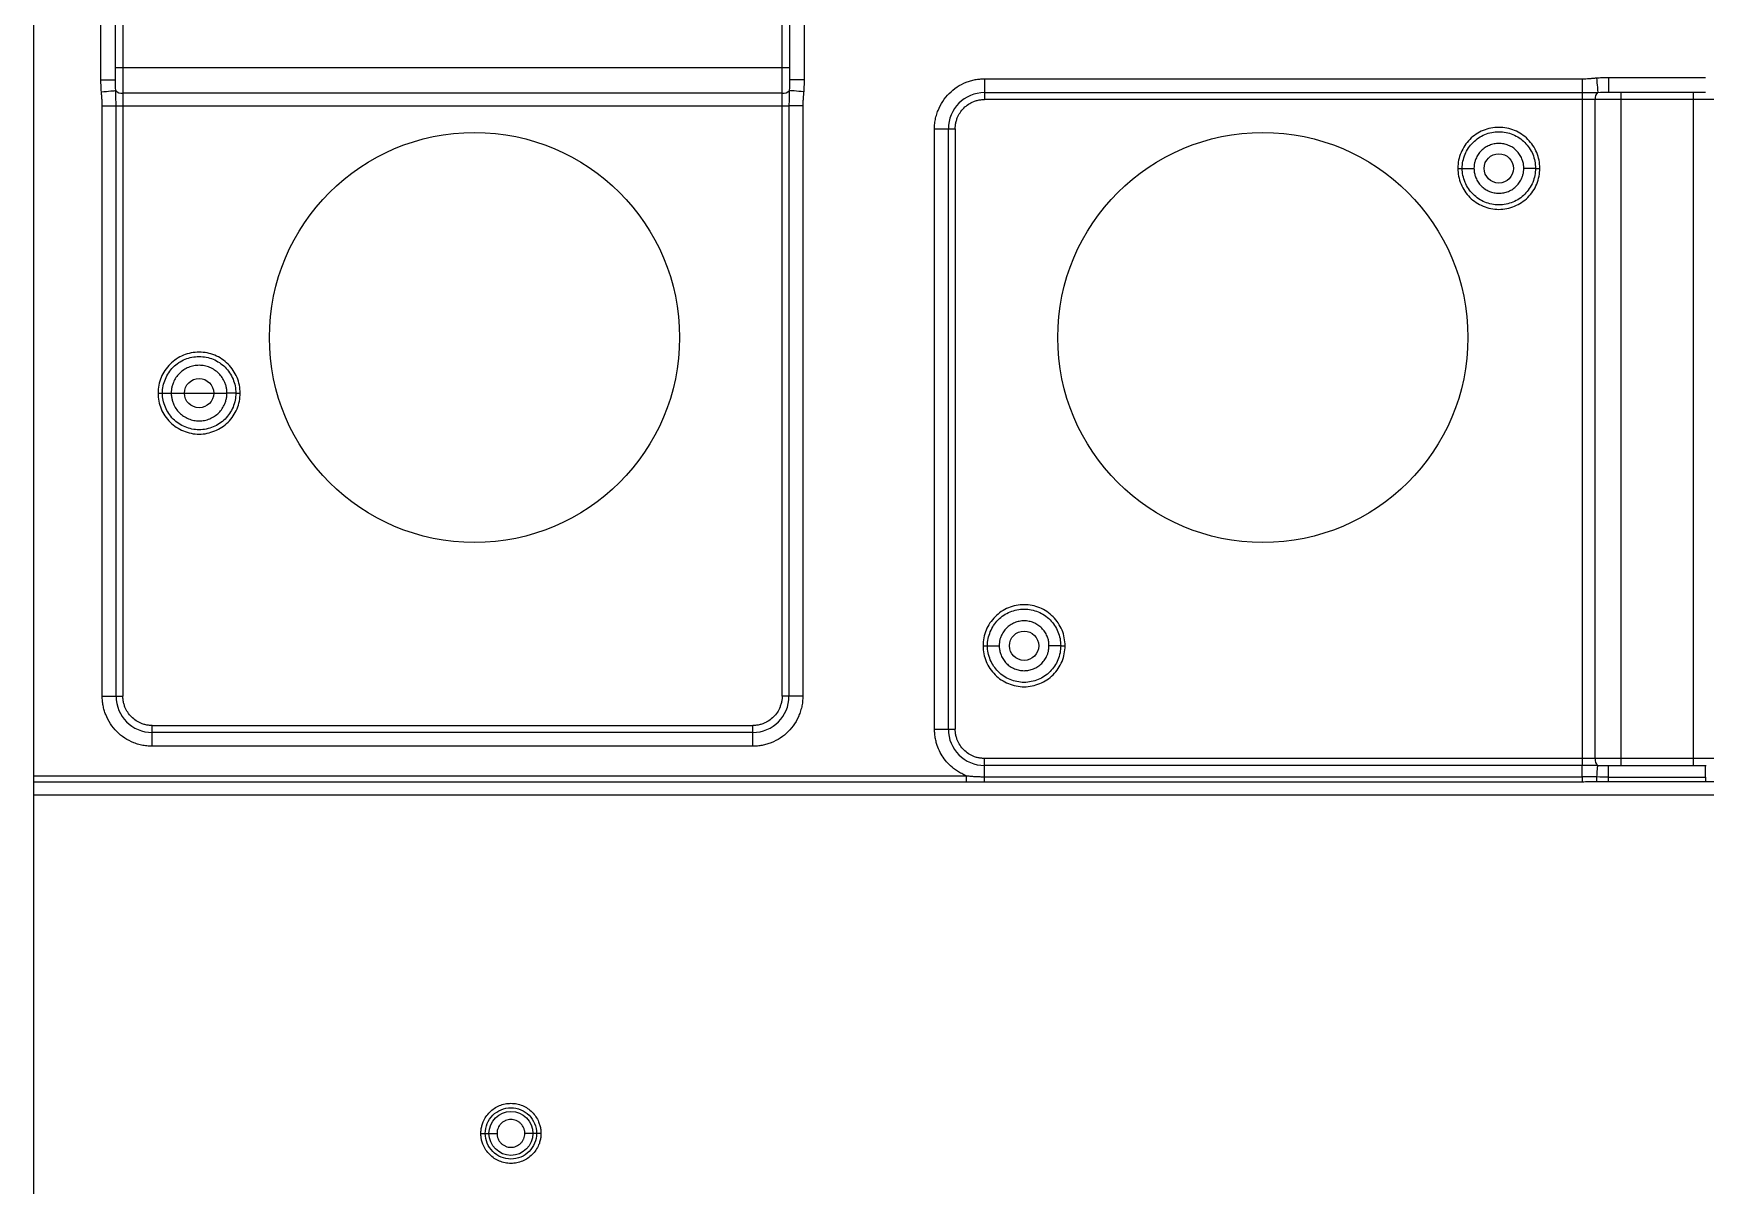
# Model space of a CAD drawing. Header units: millimetres. Extents: x -1 to 1576, y 30 to 633.
# Drawn here: x 33.9 to 148.1, y 103 to 181.6 of the extents above; entities that cross this region are included whole.
import ezdxf

# ---------------------------------------------------------------- set-up
doc = ezdxf.new("R2010")
doc.units = ezdxf.units.MM

msp = doc.modelspace()

# ---------------------------------------------------------------- linework, layer by layer
at = {"color": 7, "linetype": 'Continuous', "lineweight": 25}
for p, q in [((33.91, 381.35), (33.91, 33.4)), ((40.02, 226.88), (40.02, 136.36)), ((85.02, 136.36), (85.02, 226.88)), ((38.52, 178.46), (38.52, 184.79)), ((39.52, 178.46), (39.52, 184.79)), ((85.52, 184.79), (85.52, 178.46)), ((86.52, 184.79), (86.52, 178.46)), ((39.52, 179.29), (85.52, 179.29)), ((39.52, 178.42), (39.52, 178.47)), ((98.84, 178.53), (139.65, 178.53)), ((98.84, 178.53), (98.84, 177.11)), ((141.44, 178.61), (148.06, 178.61)), ((85.02, 177.55), (40.02, 177.55)), ((98.84, 177.58), (139.65, 177.58)), ((190.66, 177.11), (98.84, 177.11)), ((139.65, 177.58), (139.65, 131.64)), ((140.53, 132.11), (140.53, 177.11)), ((141.39, 177.61), (141.44, 177.62)), ((141.44, 177.61), (148.06, 177.61)), ((142.27, 177.61), (142.27, 131.61)), ((147.23, 131.61), (147.23, 177.61)), ((38.61, 136.36), (38.61, 176.68)), ((39.55, 136.36), (39.55, 176.68)), ((39.55, 176.68), (85.49, 176.68)), ((85.49, 176.68), (85.49, 136.36)), ((86.44, 176.68), (86.44, 136.36)), ((95.43, 134.11), (95.43, 175.11)), ((95.43, 175.11), (96.84, 175.11)), ((96.37, 134.11), (96.37, 175.11)), ((96.84, 175.11), (96.84, 134.11)), ((38.61, 136.36), (40.02, 136.36)), ((86.44, 136.36), (85.02, 136.36)), ((42.02, 132.95), (42.02, 134.36)), ((42.02, 134.36), (83.02, 134.36)), ((83.02, 133.89), (42.02, 133.89)), ((83.02, 132.95), (83.02, 134.36)), ((95.43, 134.11), (96.84, 134.11)), ((83.02, 132.95), (42.02, 132.95)), ((98.84, 130.87), (98.84, 132.11)), ((190.66, 132.11), (98.84, 132.11)), ((139.65, 131.64), (98.84, 131.64)), ((141.44, 131.6), (141.34, 131.61)), ((148.06, 131.61), (141.44, 131.61)), ((148.11, 131.61), (148.06, 131.61)), ((33.91, 130.94), (97.58, 130.94)), ((97.58, 130.5), (33.91, 130.5)), ((98.84, 130.87), (139.65, 130.87)), ((139.65, 130.5), (98.84, 130.5)), ((141.44, 130.84), (148.06, 130.84)), ((148.06, 130.51), (141.44, 130.51)), ((148.06, 130.84), (148.06, 130.51)), ((791.18, 129.61), (33.91, 129.61))]:
    msp.add_line(p, q, dxfattribs=at)
at = {"color": 141}
msp.add_line((43.32, 157.06), (47.12, 157.06), dxfattribs=at)
at = {"color": 7, "linetype": 'Continuous', "lineweight": 25}
for centre in [(64.02, 160.86), (117.84, 160.86)]:
    msp.add_circle(centre, 14, dxfattribs=at)
at = {"color": 141}
for centre, radius in [((133.95, 172.41), 1), ((45.22, 157.06), 1), ((101.54, 139.81), 1), ((66.51, 106.51), 1.5)]:
    msp.add_circle(centre, radius, dxfattribs=at)
at = {"color": 7, "linetype": 'Continuous', "lineweight": 25}
for centre, radius, start, end in [((39.94, 178.1), 0.562, 222.435, 277.8232), ((85.1, 178.1), 0.562, 262.1767, 317.5651), ((98.84, 175.11), 2.47, 90, 180), ((141.08, 177.19), 0.562, 132.435, 187.8232), ((42.02, 136.36), 2.47, 180, 270), ((83.02, 136.36), 2.47, 270, 360), ((98.84, 134.11), 2.47, 180, 270), ((141.08, 132.04), 0.562, 172.1767, 227.5651)]:
    msp.add_arc(centre, radius, start, end, dxfattribs=at)
for points, knots in [([(38.55, 177.64), (38.54, 177.7), (38.53, 177.82), (38.53, 178.01), (38.52, 178.23), (38.52, 178.38), (38.52, 178.46)], [0, 0, 0, 0, 0.207871, 0.443757, 0.707773, 1, 1, 1, 1]), ([(38.52, 178.46), (38.78, 178.46), (39.04, 178.46), (39.41, 178.46), (39.52, 178.46), (39.52, 178.46)], [0, 0, 0, 0, 0.5, 0.5, 1, 1, 1, 1]), ([(86.52, 178.46), (86.39, 178.46), (86.26, 178.46), (86.02, 178.46), (85.91, 178.46), (85.72, 178.46), (85.65, 178.46), (85.55, 178.46), (85.52, 178.46), (85.52, 178.46)], [0, 0, 0, 0, 0.25, 0.25, 0.5, 0.5, 0.75, 0.75, 1, 1, 1, 1]), ([(86.52, 178.46), (86.52, 178.31), (86.52, 178.04), (86.5, 177.77), (86.5, 177.64)], [0, 0, 0, 0, 0.556213, 1, 1, 1, 1]), ([(95.43, 175.11), (95.43, 175.17), (95.43, 175.3), (95.44, 175.48), (95.47, 175.66), (95.5, 175.84), (95.55, 176.02), (95.6, 176.2), (95.72, 176.53), (95.97, 177), (96.41, 177.54), (96.95, 177.99), (97.46, 178.25), (97.89, 178.4), (98.2, 178.47), (98.52, 178.52), (98.73, 178.52), (98.84, 178.53)], [0, 0, 0, 0, 0.034552, 0.068858, 0.103016, 0.137128, 0.171294, 0.205615, 0.240191, 0.37006, 0.500029, 0.629897, 0.759866, 0.820152, 0.879909, 0.939678, 1, 1, 1, 1]), ([(139.65, 178.53), (139.73, 178.53), (139.89, 178.53), (140.12, 178.54), (140.37, 178.57), (140.54, 178.58), (140.62, 178.59)], [0, 0, 0, 0, 0.2323707, 0.4852888, 0.7374116, 1, 1, 1, 1]), ([(139.65, 178.53), (139.65, 178.32), (139.65, 178.12), (139.65, 177.78), (139.65, 177.65), (139.65, 177.58)], [0, 0, 0, 0, 0.5, 0.5, 1, 1, 1, 1]), ([(140.62, 178.59), (140.68, 178.59), (140.8, 178.6), (140.99, 178.61), (141.21, 178.61), (141.36, 178.61), (141.44, 178.61)], [0, 0, 0, 0, 0.207871, 0.443757, 0.707773, 1, 1, 1, 1]), ([(140.62, 178.59), (140.64, 178.35), (140.66, 178.12), (140.69, 177.77), (140.7, 177.64), (140.7, 177.6)], [0, 0, 0, 0, 0.5, 0.5, 1, 1, 1, 1]), ([(141.44, 178.61), (141.44, 178.35), (141.44, 178.09), (141.44, 177.72), (141.44, 177.61), (141.44, 177.61)], [0, 0, 0, 0, 0.5, 0.5, 1, 1, 1, 1]), ([(38.55, 177.64), (38.78, 177.66), (39.01, 177.68), (39.37, 177.71), (39.49, 177.72), (39.53, 177.73)], [0, 0, 0, 0, 0.5, 0.5, 1, 1, 1, 1]), ([(38.61, 176.68), (38.61, 176.75), (38.6, 176.91), (38.59, 177.15), (38.57, 177.39), (38.55, 177.56), (38.55, 177.64)], [0, 0, 0, 0, 0.232371, 0.485289, 0.737412, 1, 1, 1, 1]), ([(86.5, 177.64), (86.26, 177.66), (86.03, 177.68), (85.67, 177.71), (85.55, 177.72), (85.51, 177.73)], [0, 0, 0, 0, 0.5, 0.5, 1, 1, 1, 1]), ([(86.5, 177.64), (86.49, 177.56), (86.47, 177.39), (86.45, 177.15), (86.44, 176.91), (86.44, 176.75), (86.44, 176.68)], [0, 0, 0, 0, 0.26275, 0.514851, 0.767475, 1, 1, 1, 1]), ([(96.84, 175.11), (96.84, 175.16), (96.84, 175.24), (96.86, 175.36), (96.87, 175.49), (96.9, 175.61), (96.94, 175.73), (97.01, 175.94), (97.16, 176.22), (97.42, 176.54), (97.73, 176.8), (98.05, 176.96), (98.34, 177.06), (98.59, 177.1), (98.76, 177.11), (98.84, 177.11)], [0, 0, 0, 0, 0.0402761, 0.0802426, 0.1200582, 0.159883, 0.1998773, 0.2401994, 0.3700431, 0.5000574, 0.6299012, 0.7599156, 0.8401208, 0.919721, 1, 1, 1, 1]), ([(38.61, 176.68), (38.81, 176.68), (39.02, 176.68), (39.35, 176.68), (39.48, 176.68), (39.55, 176.68)], [0, 0, 0, 0, 0.5, 0.5, 1, 1, 1, 1]), ([(86.44, 176.68), (86.23, 176.68), (86.03, 176.68), (85.69, 176.68), (85.56, 176.68), (85.49, 176.68)], [0, 0, 0, 0, 0.5, 0.5, 1, 1, 1, 1]), ([(136.75, 172.41), (136.75, 172.78), (136.68, 173.15), (136.4, 173.82), (136.19, 174.13), (135.67, 174.65), (135.36, 174.86), (134.69, 175.14), (134.32, 175.21), (133.59, 175.21), (133.22, 175.14), (132.54, 174.86), (132.23, 174.65), (131.72, 174.13), (131.51, 173.82), (131.23, 173.15), (131.15, 172.78), (131.15, 172.41)], [0, 0, 0, 0, 0.125, 0.125, 0.25, 0.25, 0.375, 0.375, 0.5, 0.5, 0.625, 0.625, 0.75, 0.75, 0.875, 0.875, 1, 1, 1, 1]), ([(131.45, 172.41), (131.45, 172.74), (131.52, 173.07), (131.77, 173.67), (131.96, 173.95), (132.42, 174.41), (132.69, 174.6), (133.3, 174.85), (133.63, 174.91), (134.28, 174.91), (134.61, 174.85), (135.21, 174.6), (135.49, 174.41), (135.95, 173.95), (136.14, 173.67), (136.39, 173.07), (136.45, 172.74), (136.45, 172.41)], [0, 0, 0, 0, 0.125, 0.125, 0.25, 0.25, 0.375, 0.375, 0.5, 0.5, 0.625, 0.625, 0.75, 0.75, 0.875, 0.875, 1, 1, 1, 1]), ([(135.65, 172.41), (135.65, 172.46), (135.65, 172.55), (135.64, 172.68), (135.61, 172.81), (135.57, 172.94), (135.5, 173.13), (135.38, 173.36), (135.16, 173.62), (134.91, 173.84), (134.61, 173.99), (134.29, 174.09), (133.95, 174.12), (133.62, 174.09), (133.3, 173.99), (133, 173.84), (132.74, 173.62), (132.53, 173.36), (132.39, 173.1), (132.31, 172.85), (132.26, 172.64), (132.26, 172.49), (132.25, 172.41)], [0, 0, 0, 0, 0.0251789, 0.0501307, 0.0750111, 0.0999772, 0.1251847, 0.1875884, 0.2500967, 0.3125049, 0.3750151, 0.4374744, 0.500034, 0.5624941, 0.6250503, 0.6874504, 0.7499575, 0.8123651, 0.8748675, 0.9166751, 0.9581434, 1, 1, 1, 1]), ([(131.15, 172.41), (131.15, 172.05), (131.23, 171.68), (131.51, 171), (131.72, 170.69), (132.23, 170.17), (132.54, 169.97), (133.22, 169.69), (133.59, 169.61), (134.32, 169.61), (134.69, 169.69), (135.36, 169.97), (135.67, 170.17), (136.19, 170.69), (136.4, 171), (136.68, 171.68), (136.75, 172.05), (136.75, 172.41)], [0, 0, 0, 0, 0.125, 0.125, 0.25, 0.25, 0.375, 0.375, 0.5, 0.5, 0.625, 0.625, 0.75, 0.75, 0.875, 0.875, 1, 1, 1, 1]), ([(131.15, 172.41), (131.23, 172.41), (131.31, 172.41), (131.42, 172.41), (131.45, 172.41), (131.45, 172.41)], [0, 0, 0, 0, 0.5, 0.5, 1, 1, 1, 1]), ([(136.45, 172.41), (136.45, 172.09), (136.39, 171.76), (136.14, 171.15), (135.95, 170.88), (135.49, 170.41), (135.21, 170.23), (134.61, 169.98), (134.28, 169.91), (133.63, 169.91), (133.3, 169.98), (132.69, 170.23), (132.42, 170.41), (131.96, 170.88), (131.77, 171.15), (131.52, 171.76), (131.45, 172.09), (131.45, 172.41)], [0, 0, 0, 0, 0.125, 0.125, 0.25, 0.25, 0.375, 0.375, 0.5, 0.5, 0.625, 0.625, 0.75, 0.75, 0.875, 0.875, 1, 1, 1, 1]), ([(131.45, 172.41), (131.45, 172.41), (131.54, 172.41), (131.84, 172.41), (132.04, 172.41), (132.25, 172.41)], [0, 0, 0, 0, 0.5, 0.5, 1, 1, 1, 1]), ([(132.25, 172.41), (132.26, 172.37), (132.26, 172.28), (132.27, 172.15), (132.3, 172.02), (132.34, 171.89), (132.4, 171.7), (132.53, 171.46), (132.74, 171.2), (133, 170.99), (133.3, 170.83), (133.62, 170.73), (133.95, 170.7), (134.29, 170.73), (134.61, 170.83), (134.91, 170.99), (135.16, 171.2), (135.38, 171.46), (135.52, 171.73), (135.6, 171.97), (135.65, 172.19), (135.65, 172.34), (135.65, 172.41)], [0, 0, 0, 0, 0.025112, 0.050024, 0.074894, 0.099876, 0.125125, 0.187521, 0.250086, 0.312493, 0.374998, 0.437458, 0.500018, 0.562478, 0.625038, 0.687445, 0.749955, 0.812363, 0.874867, 0.916676, 0.958144, 1, 1, 1, 1]), ([(136.45, 172.41), (136.45, 172.41), (136.37, 172.41), (136.07, 172.41), (135.86, 172.41), (135.65, 172.41)], [0, 0, 0, 0, 0.5, 0.5, 1, 1, 1, 1]), ([(136.45, 172.41), (136.45, 172.41), (136.49, 172.41), (136.6, 172.41), (136.68, 172.41), (136.75, 172.41)], [0, 0, 0, 0, 0.5, 0.5, 1, 1, 1, 1]), ([(48.02, 157.06), (48.02, 157.43), (47.95, 157.8), (47.67, 158.47), (47.46, 158.78), (46.94, 159.3), (46.63, 159.51), (45.95, 159.79), (45.59, 159.86), (44.85, 159.86), (44.49, 159.79), (43.81, 159.51), (43.5, 159.3), (42.98, 158.78), (42.77, 158.47), (42.49, 157.8), (42.42, 157.43), (42.42, 157.06)], [0, 0, 0, 0, 0.125, 0.125, 0.25, 0.25, 0.375, 0.375, 0.5, 0.5, 0.625, 0.625, 0.75, 0.75, 0.875, 0.875, 1, 1, 1, 1]), ([(42.72, 157.06), (42.72, 157.39), (42.79, 157.72), (43.04, 158.32), (43.22, 158.6), (43.68, 159.06), (43.96, 159.25), (44.57, 159.5), (44.89, 159.56), (45.55, 159.56), (45.88, 159.5), (46.48, 159.25), (46.76, 159.06), (47.22, 158.6), (47.41, 158.32), (47.66, 157.72), (47.72, 157.39), (47.72, 157.06)], [0, 0, 0, 0, 0.125, 0.125, 0.25, 0.25, 0.375, 0.375, 0.5, 0.5, 0.625, 0.625, 0.75, 0.75, 0.875, 0.875, 1, 1, 1, 1]), ([(47.12, 157.06), (47.12, 157.1), (47.12, 157.19), (47.11, 157.31), (47.09, 157.43), (47.06, 157.55), (47.02, 157.67), (46.95, 157.87), (46.81, 158.13), (46.57, 158.41), (46.28, 158.65), (45.95, 158.83), (45.59, 158.94), (45.22, 158.97), (44.85, 158.94), (44.49, 158.83), (44.16, 158.65), (43.87, 158.42), (43.63, 158.13), (43.47, 157.83), (43.38, 157.56), (43.33, 157.31), (43.32, 157.15), (43.32, 157.06)], [0, 0, 0, 0, 0.021005, 0.041833, 0.062576, 0.083322, 0.104164, 0.125191, 0.187602, 0.250106, 0.312522, 0.375023, 0.437483, 0.500035, 0.562494, 0.625044, 0.687458, 0.74996, 0.812403, 0.87489, 0.916724, 0.958186, 1, 1, 1, 1]), ([(42.42, 157.06), (42.42, 156.7), (42.49, 156.33), (42.77, 155.65), (42.98, 155.34), (43.5, 154.82), (43.81, 154.62), (44.49, 154.34), (44.85, 154.26), (45.59, 154.26), (45.95, 154.34), (46.63, 154.62), (46.94, 154.82), (47.46, 155.34), (47.67, 155.65), (47.95, 156.33), (48.02, 156.7), (48.02, 157.06)], [0, 0, 0, 0, 0.125, 0.125, 0.25, 0.25, 0.375, 0.375, 0.5, 0.5, 0.625, 0.625, 0.75, 0.75, 0.875, 0.875, 1, 1, 1, 1]), ([(42.42, 157.06), (42.5, 157.06), (42.58, 157.06), (42.69, 157.06), (42.72, 157.06), (42.72, 157.06)], [0, 0, 0, 0, 0.5, 0.5, 1, 1, 1, 1]), ([(42.72, 157.06), (42.72, 157.06), (42.79, 157.06), (43.01, 157.06), (43.16, 157.06), (43.32, 157.06)], [0, 0, 0, 0, 0.5, 0.5, 1, 1, 1, 1]), ([(47.72, 157.06), (47.72, 156.74), (47.66, 156.41), (47.41, 155.8), (47.22, 155.53), (46.76, 155.06), (46.48, 154.88), (45.88, 154.63), (45.55, 154.56), (44.89, 154.56), (44.57, 154.63), (43.96, 154.88), (43.68, 155.06), (43.22, 155.53), (43.04, 155.8), (42.79, 156.41), (42.72, 156.74), (42.72, 157.06)], [0, 0, 0, 0, 0.125, 0.125, 0.25, 0.25, 0.375, 0.375, 0.5, 0.5, 0.625, 0.625, 0.75, 0.75, 0.875, 0.875, 1, 1, 1, 1]), ([(43.32, 157.06), (43.32, 157.02), (43.32, 156.94), (43.34, 156.81), (43.36, 156.69), (43.38, 156.57), (43.42, 156.45), (43.49, 156.26), (43.63, 156), (43.87, 155.71), (44.16, 155.47), (44.49, 155.3), (44.85, 155.19), (45.22, 155.15), (45.59, 155.19), (45.95, 155.3), (46.28, 155.47), (46.57, 155.71), (46.81, 156), (46.97, 156.29), (47.06, 156.57), (47.11, 156.81), (47.12, 156.98), (47.12, 157.06)], [0, 0, 0, 0, 0.021007, 0.041837, 0.062577, 0.083319, 0.104153, 0.12517, 0.187587, 0.250093, 0.31251, 0.375015, 0.43748, 0.500032, 0.562499, 0.625051, 0.687467, 0.749975, 0.812393, 0.874896, 0.916687, 0.958146, 1, 1, 1, 1]), ([(47.72, 157.06), (47.72, 157.06), (47.66, 157.06), (47.43, 157.06), (47.28, 157.06), (47.12, 157.06)], [0, 0, 0, 0, 0.5, 0.5, 1, 1, 1, 1]), ([(47.72, 157.06), (47.72, 157.06), (47.75, 157.06), (47.86, 157.06), (47.94, 157.06), (48.02, 157.06)], [0, 0, 0, 0, 0.5, 0.5, 1, 1, 1, 1]), ([(104.34, 139.81), (104.34, 140.18), (104.27, 140.55), (103.99, 141.22), (103.78, 141.53), (103.26, 142.05), (102.95, 142.26), (102.27, 142.54), (101.91, 142.61), (101.17, 142.61), (100.81, 142.54), (100.13, 142.26), (99.82, 142.05), (99.3, 141.53), (99.09, 141.22), (98.81, 140.55), (98.74, 140.18), (98.74, 139.81)], [0, 0, 0, 0, 0.125, 0.125, 0.25, 0.25, 0.375, 0.375, 0.5, 0.5, 0.625, 0.625, 0.75, 0.75, 0.875, 0.875, 1, 1, 1, 1]), ([(99.04, 139.81), (99.04, 140.14), (99.11, 140.47), (99.36, 141.07), (99.54, 141.35), (100, 141.81), (100.28, 142), (100.89, 142.25), (101.21, 142.31), (101.87, 142.31), (102.2, 142.25), (102.8, 142), (103.08, 141.81), (103.54, 141.35), (103.73, 141.07), (103.98, 140.47), (104.04, 140.14), (104.04, 139.81)], [0, 0, 0, 0, 0.125, 0.125, 0.25, 0.25, 0.375, 0.375, 0.5, 0.5, 0.625, 0.625, 0.75, 0.75, 0.875, 0.875, 1, 1, 1, 1]), ([(103.24, 139.81), (103.24, 139.86), (103.24, 139.95), (103.22, 140.08), (103.2, 140.21), (103.16, 140.34), (103.09, 140.53), (102.96, 140.76), (102.75, 141.02), (102.49, 141.24), (102.2, 141.39), (101.88, 141.49), (101.54, 141.52), (101.21, 141.49), (100.89, 141.39), (100.59, 141.24), (100.33, 141.02), (100.12, 140.76), (99.98, 140.5), (99.89, 140.25), (99.85, 140.04), (99.84, 139.89), (99.84, 139.81)], [0, 0, 0, 0, 0.025179, 0.050131, 0.075011, 0.099977, 0.125185, 0.187588, 0.250097, 0.312505, 0.375015, 0.437474, 0.500034, 0.562494, 0.62505, 0.68745, 0.749957, 0.812365, 0.874867, 0.916675, 0.958143, 1, 1, 1, 1]), ([(98.74, 139.81), (98.74, 139.45), (98.81, 139.08), (99.09, 138.4), (99.3, 138.09), (99.82, 137.57), (100.13, 137.37), (100.81, 137.09), (101.17, 137.01), (101.91, 137.01), (102.27, 137.09), (102.95, 137.37), (103.26, 137.57), (103.78, 138.09), (103.99, 138.4), (104.27, 139.08), (104.34, 139.45), (104.34, 139.81)], [0, 0, 0, 0, 0.125, 0.125, 0.25, 0.25, 0.375, 0.375, 0.5, 0.5, 0.625, 0.625, 0.75, 0.75, 0.875, 0.875, 1, 1, 1, 1]), ([(98.74, 139.81), (98.82, 139.81), (98.9, 139.81), (99.01, 139.81), (99.04, 139.81), (99.04, 139.81)], [0, 0, 0, 0, 0.5, 0.5, 1, 1, 1, 1]), ([(104.04, 139.81), (104.04, 139.49), (103.98, 139.16), (103.73, 138.55), (103.54, 138.28), (103.08, 137.81), (102.8, 137.63), (102.2, 137.38), (101.87, 137.31), (101.21, 137.31), (100.89, 137.38), (100.28, 137.63), (100, 137.81), (99.54, 138.28), (99.36, 138.55), (99.11, 139.16), (99.04, 139.49), (99.04, 139.81)], [0, 0, 0, 0, 0.125, 0.125, 0.25, 0.25, 0.375, 0.375, 0.5, 0.5, 0.625, 0.625, 0.75, 0.75, 0.875, 0.875, 1, 1, 1, 1]), ([(99.04, 139.81), (99.04, 139.81), (99.13, 139.81), (99.42, 139.81), (99.63, 139.81), (99.84, 139.81)], [0, 0, 0, 0, 0.5, 0.5, 1, 1, 1, 1]), ([(99.04, 139.81), (99.04, 139.81), (99.13, 139.81), (99.42, 139.81), (99.63, 139.81), (99.84, 139.81)], [0, 0, 0, 0, 0.5, 0.5, 1, 1, 1, 1]), ([(99.84, 139.81), (99.84, 139.77), (99.84, 139.68), (99.86, 139.55), (99.89, 139.42), (99.92, 139.29), (99.99, 139.1), (100.12, 138.86), (100.33, 138.6), (100.59, 138.39), (100.89, 138.23), (101.21, 138.13), (101.54, 138.1), (101.87, 138.13), (102.2, 138.23), (102.49, 138.39), (102.75, 138.6), (102.96, 138.86), (103.1, 139.13), (103.19, 139.37), (103.23, 139.59), (103.24, 139.74), (103.24, 139.81)], [0, 0, 0, 0, 0.025112, 0.050025, 0.074894, 0.099876, 0.125125, 0.187521, 0.250086, 0.312492, 0.374998, 0.437458, 0.500018, 0.562478, 0.625038, 0.687445, 0.749955, 0.812363, 0.874867, 0.916676, 0.958144, 1, 1, 1, 1]), ([(104.04, 139.81), (104.04, 139.81), (103.95, 139.81), (103.66, 139.81), (103.45, 139.81), (103.24, 139.81)], [0, 0, 0, 0, 0.5, 0.5, 1, 1, 1, 1]), ([(104.04, 139.81), (104.04, 139.81), (104.07, 139.81), (104.18, 139.81), (104.26, 139.81), (104.34, 139.81)], [0, 0, 0, 0, 0.5, 0.5, 1, 1, 1, 1]), ([(42.02, 132.95), (41.96, 132.95), (41.84, 132.95), (41.65, 132.97), (41.47, 132.99), (41.29, 133.03), (41.11, 133.07), (40.94, 133.12), (40.6, 133.25), (40.13, 133.49), (39.59, 133.93), (39.15, 134.47), (38.88, 134.99), (38.74, 135.41), (38.66, 135.72), (38.62, 136.04), (38.61, 136.26), (38.61, 136.36)], [0, 0, 0, 0, 0.034552, 0.068858, 0.103016, 0.137128, 0.171294, 0.205615, 0.240191, 0.37006, 0.500029, 0.629897, 0.759866, 0.820152, 0.879909, 0.939678, 1, 1, 1, 1]), ([(42.02, 134.36), (41.98, 134.36), (41.89, 134.37), (41.77, 134.38), (41.65, 134.4), (41.52, 134.42), (41.4, 134.46), (41.2, 134.53), (40.91, 134.68), (40.6, 134.94), (40.34, 135.26), (40.17, 135.58), (40.08, 135.86), (40.03, 136.11), (40.02, 136.28), (40.02, 136.36)], [0, 0, 0, 0, 0.040276, 0.080243, 0.120058, 0.159883, 0.199877, 0.240199, 0.370043, 0.500057, 0.629901, 0.759916, 0.840121, 0.919721, 1, 1, 1, 1]), ([(86.44, 136.36), (86.43, 136.3), (86.43, 136.18), (86.42, 135.99), (86.39, 135.81), (86.36, 135.63), (86.31, 135.46), (86.26, 135.28), (86.14, 134.95), (85.9, 134.47), (85.45, 133.93), (84.91, 133.49), (84.4, 133.22), (83.97, 133.08), (83.66, 133), (83.34, 132.96), (83.13, 132.95), (83.02, 132.95)], [0, 0, 0, 0, 0.0345523, 0.0688579, 0.1030161, 0.1371278, 0.171294, 0.2056155, 0.2401915, 0.3700601, 0.5000288, 0.6298975, 0.7598662, 0.8201516, 0.8799088, 0.9396782, 1, 1, 1, 1]), ([(85.02, 136.36), (85.02, 136.32), (85.02, 136.24), (85.01, 136.11), (84.99, 135.99), (84.96, 135.87), (84.92, 135.75), (84.85, 135.54), (84.71, 135.26), (84.44, 134.94), (84.13, 134.68), (83.81, 134.51), (83.52, 134.42), (83.27, 134.37), (83.11, 134.37), (83.02, 134.36)], [0, 0, 0, 0, 0.040276, 0.080243, 0.120058, 0.159883, 0.199877, 0.240199, 0.370043, 0.500057, 0.629901, 0.759916, 0.840121, 0.919721, 1, 1, 1, 1]), ([(97.58, 130.94), (97.53, 130.96), (97.43, 131), (97.28, 131.08), (97.13, 131.15), (96.99, 131.24), (96.85, 131.33), (96.63, 131.51), (96.33, 131.78), (96.01, 132.19), (95.75, 132.64), (95.58, 133.07), (95.49, 133.45), (95.44, 133.78), (95.43, 134), (95.43, 134.11)], [0, 0, 0, 0, 0.040883, 0.08158, 0.122187, 0.162802, 0.203521, 0.244441, 0.372171, 0.500035, 0.627766, 0.75563, 0.837187, 0.918385, 1, 1, 1, 1]), ([(98.84, 132.11), (98.8, 132.11), (98.71, 132.12), (98.59, 132.13), (98.47, 132.15), (98.34, 132.17), (98.22, 132.21), (98.02, 132.28), (97.73, 132.43), (97.42, 132.69), (97.16, 133.01), (96.99, 133.33), (96.9, 133.61), (96.85, 133.86), (96.84, 134.03), (96.84, 134.11)], [0, 0, 0, 0, 0.040276, 0.080243, 0.120058, 0.159883, 0.199877, 0.240199, 0.370043, 0.500057, 0.629901, 0.759916, 0.840121, 0.919721, 1, 1, 1, 1]), ([(139.65, 130.87), (139.65, 131.04), (139.65, 131.21), (139.65, 131.48), (139.65, 131.58), (139.65, 131.64)], [0, 0, 0, 0, 0.5, 0.5, 1, 1, 1, 1]), ([(140.64, 130.85), (140.66, 131.04), (140.67, 131.22), (140.69, 131.5), (140.7, 131.59), (140.7, 131.62)], [0, 0, 0, 0, 0.5, 0.5, 1, 1, 1, 1]), ([(141.44, 130.84), (141.44, 131.06), (141.44, 131.26), (141.44, 131.54), (141.44, 131.61), (141.44, 131.61)], [0, 0, 0, 0, 0.5, 0.5, 1, 1, 1, 1]), ([(148.06, 130.84), (148.06, 131.06), (148.06, 131.26), (148.06, 131.54), (148.06, 131.61), (148.06, 131.61)], [0, 0, 0, 0, 0.5, 0.5, 1, 1, 1, 1]), ([(97.58, 130.94), (97.58, 130.85), (97.58, 130.76), (97.58, 130.6), (97.58, 130.54), (97.58, 130.5)], [0, 0, 0, 0, 0.5, 0.5, 1, 1, 1, 1]), ([(97.58, 130.94), (97.67, 130.93), (97.84, 130.91), (98.09, 130.89), (98.34, 130.88), (98.59, 130.87), (98.76, 130.87), (98.84, 130.87)], [0, 0, 0, 0, 0.206312, 0.408164, 0.606837, 0.80366, 1, 1, 1, 1]), ([(98.84, 130.5), (98.75, 130.5), (98.54, 130.5), (98.21, 130.5), (97.88, 130.5), (97.67, 130.5), (97.58, 130.5)], [0, 0, 0, 0, 0.221378, 0.492164, 0.7995, 1, 1, 1, 1]), ([(140.65, 130.51), (140.46, 130.51), (140.12, 130.51), (139.79, 130.51), (139.65, 130.5)], [0, 0, 0, 0, 0.580575, 1, 1, 1, 1]), ([(141.44, 130.51), (141.29, 130.51), (141.03, 130.51), (140.77, 130.51), (140.65, 130.51)], [0, 0, 0, 0, 0.548125, 1, 1, 1, 1]), ([(148.85, 130.51), (148.73, 130.51), (148.47, 130.51), (148.21, 130.51), (148.06, 130.51)], [0, 0, 0, 0, 0.452244, 1, 1, 1, 1]), ([(64.46, 106.51), (64.46, 106.56), (64.46, 106.65), (64.47, 106.78), (64.5, 106.91), (64.53, 107.04), (64.56, 107.17), (64.64, 107.38), (64.79, 107.66), (65.05, 107.97), (65.36, 108.23), (65.72, 108.42), (66.1, 108.54), (66.51, 108.58), (66.91, 108.54), (67.3, 108.42), (67.65, 108.23), (67.97, 107.97), (68.22, 107.66), (68.39, 107.34), (68.49, 107.05), (68.55, 106.78), (68.55, 106.6), (68.56, 106.51)], [0, 0, 0, 0, 0.021002, 0.041827, 0.062566, 0.08331, 0.104148, 0.125172, 0.1876, 0.250115, 0.312545, 0.375058, 0.437506, 0.500042, 0.562494, 0.625028, 0.687451, 0.749962, 0.812389, 0.874897, 0.9167, 0.958158, 1, 1, 1, 1]), ([(64.76, 106.51), (64.76, 106.74), (64.8, 106.97), (64.98, 107.39), (65.11, 107.59), (65.43, 107.91), (65.63, 108.04), (66.05, 108.22), (66.28, 108.26), (66.74, 108.26), (66.97, 108.22), (67.39, 108.04), (67.58, 107.91), (67.91, 107.59), (68.04, 107.39), (68.21, 106.97), (68.26, 106.74), (68.26, 106.51)], [0, 0, 0, 0, 0.125, 0.125, 0.25, 0.25, 0.375, 0.375, 0.5, 0.5, 0.625, 0.625, 0.75, 0.75, 0.875, 0.875, 1, 1, 1, 1]), ([(67.46, 106.51), (67.46, 106.54), (67.46, 106.61), (67.44, 106.7), (67.42, 106.79), (67.38, 106.91), (67.3, 107.04), (67.18, 107.19), (67.04, 107.31), (66.82, 107.43), (66.51, 107.49), (66.2, 107.43), (65.98, 107.31), (65.83, 107.19), (65.71, 107.04), (65.62, 106.88), (65.57, 106.7), (65.56, 106.58), (65.56, 106.51)], [0, 0, 0, 0, 0.0314565, 0.0626288, 0.0938226, 0.1253432, 0.1877906, 0.2504239, 0.3128744, 0.3755008, 0.5000728, 0.624645, 0.6870919, 0.7497236, 0.8121754, 0.8748028, 0.9373539, 1, 1, 1, 1]), ([(68.56, 106.51), (68.56, 106.47), (68.56, 106.38), (68.54, 106.24), (68.52, 106.11), (68.49, 105.98), (68.45, 105.85), (68.37, 105.64), (68.22, 105.37), (67.97, 105.05), (67.65, 104.8), (67.3, 104.61), (66.91, 104.49), (66.51, 104.45), (66.1, 104.49), (65.72, 104.61), (65.36, 104.8), (65.05, 105.05), (64.79, 105.37), (64.62, 105.68), (64.52, 105.98), (64.47, 106.24), (64.46, 106.42), (64.46, 106.51)], [0, 0, 0, 0, 0.021001, 0.041826, 0.062564, 0.083307, 0.104146, 0.125169, 0.187594, 0.250106, 0.312534, 0.375044, 0.437494, 0.500032, 0.562483, 0.625017, 0.687444, 0.74996, 0.812388, 0.874901, 0.916702, 0.958159, 1, 1, 1, 1]), ([(64.46, 106.51), (64.54, 106.51), (64.61, 106.51), (64.73, 106.51), (64.76, 106.51), (64.76, 106.51)], [0, 0, 0, 0, 0.5, 0.5, 1, 1, 1, 1]), ([(64.46, 106.51), (64.54, 106.51), (64.61, 106.51), (64.73, 106.51), (64.76, 106.51), (64.76, 106.51)], [0, 0, 0, 0, 0.5, 0.5, 1, 1, 1, 1]), ([(64.76, 106.51), (64.76, 106.51), (64.84, 106.51), (65.14, 106.51), (65.35, 106.51), (65.56, 106.51)], [0, 0, 0, 0, 0.5, 0.5, 1, 1, 1, 1]), ([(68.26, 106.51), (68.26, 106.28), (68.21, 106.05), (68.04, 105.63), (67.91, 105.44), (67.58, 105.11), (67.39, 104.98), (66.97, 104.81), (66.74, 104.76), (66.28, 104.76), (66.05, 104.81), (65.63, 104.98), (65.43, 105.11), (65.11, 105.44), (64.98, 105.63), (64.8, 106.05), (64.76, 106.28), (64.76, 106.51)], [0, 0, 0, 0, 0.125, 0.125, 0.25, 0.25, 0.375, 0.375, 0.5, 0.5, 0.625, 0.625, 0.75, 0.75, 0.875, 0.875, 1, 1, 1, 1]), ([(65.56, 106.51), (65.56, 106.48), (65.56, 106.42), (65.57, 106.33), (65.6, 106.24), (65.64, 106.12), (65.71, 105.98), (65.83, 105.84), (65.98, 105.72), (66.2, 105.6), (66.51, 105.54), (66.82, 105.6), (67.04, 105.72), (67.18, 105.84), (67.3, 105.98), (67.39, 106.15), (67.45, 106.33), (67.45, 106.45), (67.46, 106.51)], [0, 0, 0, 0, 0.031456, 0.0626275, 0.0938205, 0.1253401, 0.1877858, 0.250416, 0.3128649, 0.375491, 0.5000709, 0.6246483, 0.6870967, 0.7497289, 0.8121796, 0.8748056, 0.9373556, 1, 1, 1, 1]), ([(68.26, 106.51), (68.26, 106.51), (68.17, 106.51), (67.88, 106.51), (67.67, 106.51), (67.46, 106.51)], [0, 0, 0, 0, 0.5, 0.5, 1, 1, 1, 1]), ([(68.56, 106.51), (68.48, 106.51), (68.4, 106.51), (68.29, 106.51), (68.26, 106.51), (68.26, 106.51)], [0, 0, 0, 0, 0.5, 0.5, 1, 1, 1, 1])]:
    msp.add_open_spline(points, degree=3, knots=knots, dxfattribs=at)
for points in [[(39.53, 177.73), (39.52, 177.96), (39.52, 178.21), (39.52, 178.46)], [(85.52, 178.46), (85.52, 178.21), (85.52, 177.96), (85.51, 177.73)], [(39.55, 176.68), (39.55, 177.04), (39.54, 177.4), (39.53, 177.73)], [(85.51, 177.73), (85.5, 177.4), (85.49, 177.04), (85.49, 176.68)], [(139.65, 177.58), (140.02, 177.58), (140.38, 177.59), (140.7, 177.6)], [(140.7, 177.6), (140.94, 177.61), (141.18, 177.61), (141.44, 177.61)], [(140.7, 131.62), (140.38, 131.63), (140.02, 131.64), (139.65, 131.64)], [(141.44, 131.61), (141.18, 131.61), (140.94, 131.61), (140.7, 131.62)], [(98.84, 130.5), (98.84, 130.58), (98.84, 130.71), (98.84, 130.87)], [(139.65, 130.87), (139.65, 130.71), (139.65, 130.58), (139.65, 130.5)], [(140.64, 130.85), (140.3, 130.86), (139.98, 130.87), (139.65, 130.87)], [(140.65, 130.51), (140.65, 130.58), (140.64, 130.71), (140.64, 130.85)], [(141.44, 130.84), (141.18, 130.84), (140.91, 130.85), (140.64, 130.85)], [(141.44, 130.51), (141.44, 130.58), (141.44, 130.7), (141.44, 130.84)]]:
    msp.add_open_spline(points, degree=3, dxfattribs=at)

doc.saveas('drawing.dxf')
